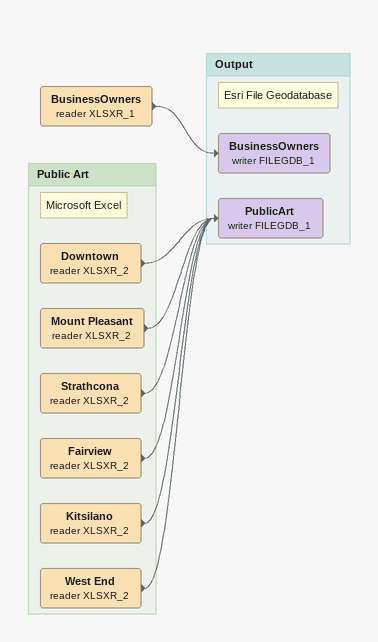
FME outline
BusinessOwners (reader XLSXR_1)
    -> BusinessOwners (writer FILEGDB_1)

Bookmark: Output
Note: Esri File Geodatabase
BusinessOwners (writer FILEGDB_1)
PublicArt (writer FILEGDB_1)

Bookmark: Public Art
Note: Microsoft Excel
Downtown (reader XLSXR_2)
    -> PublicArt (writer FILEGDB_1)
Mount Pleasant (reader XLSXR_2)
    -> PublicArt (writer FILEGDB_1)
Strathcona (reader XLSXR_2)
    -> PublicArt (writer FILEGDB_1)
Fairview (reader XLSXR_2)
    -> PublicArt (writer FILEGDB_1)
Kitsilano (reader XLSXR_2)
    -> PublicArt (writer FILEGDB_1)
West End (reader XLSXR_2)
    -> PublicArt (writer FILEGDB_1)
